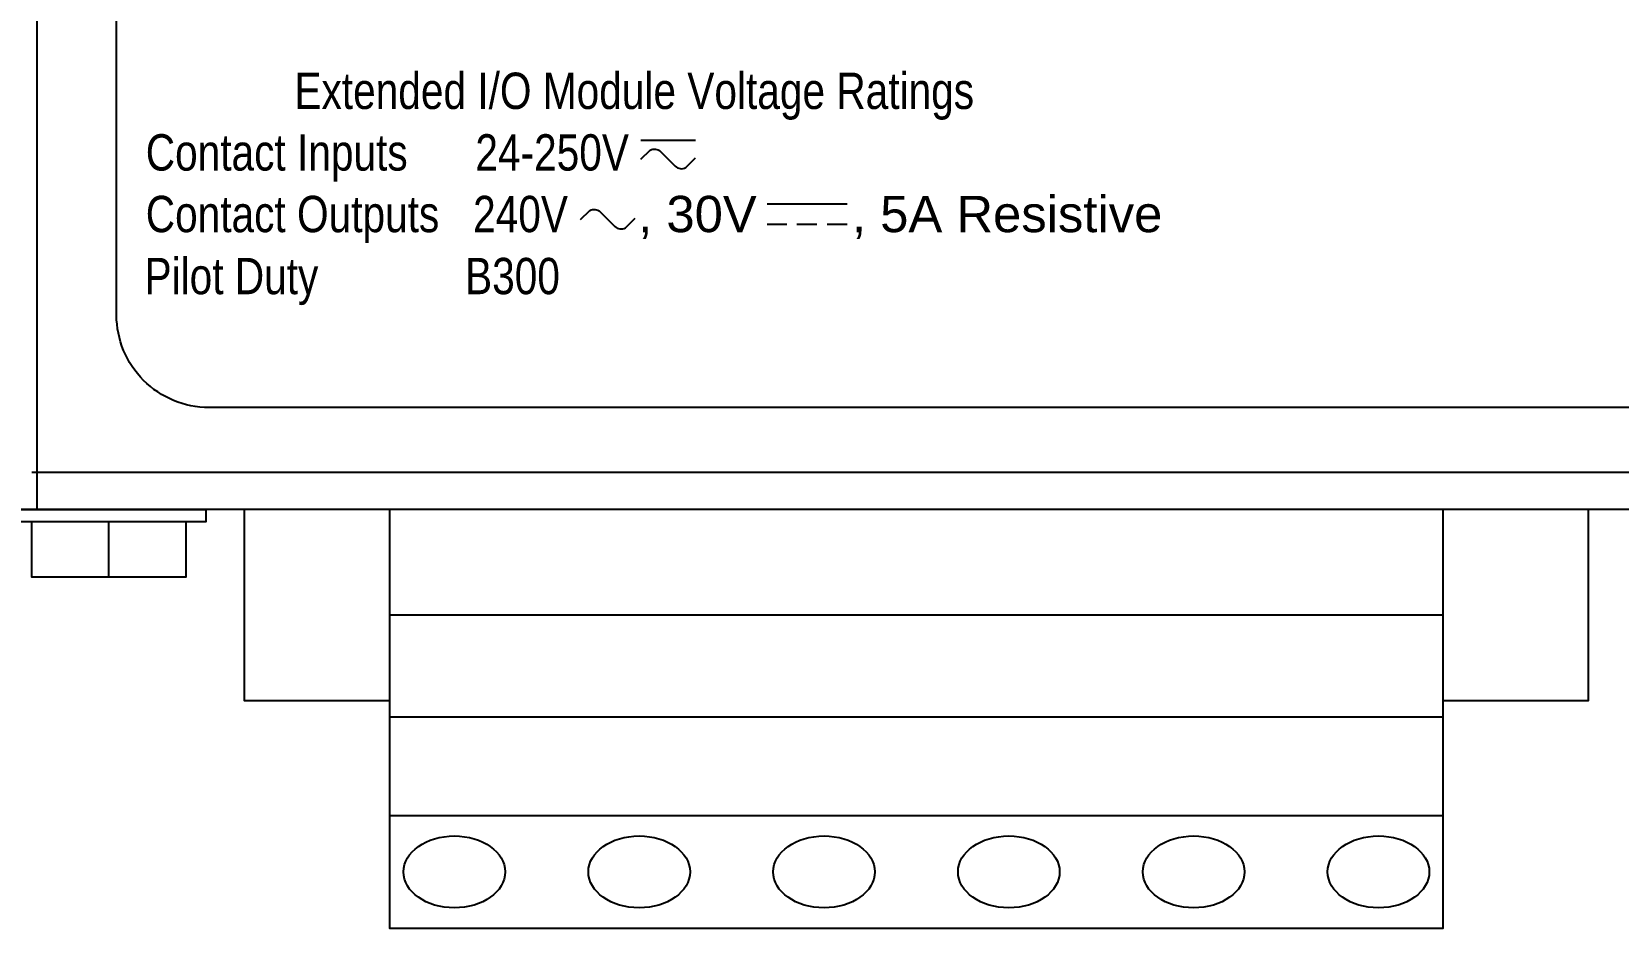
# Model space of a CAD drawing. Extents: x 1 to 47, y 1 to 35.
# Drawn here: x 39.665 to 42.24, y 19.563 to 21.019 of the extents above; entities that cross this region are included whole.
import ezdxf

# ---------------------------------------------------------------- set-up
doc = ezdxf.new("R2010")
doc.units = 0
doc.header["$MEASUREMENT"] = 0
for name, color, linetype in [('10_00______DWG_', 7, 'CONTINUOUS'), ('9_02__1__21_UNIVERSAL_BINA', 7, 'CONTINUOUS'), ('9_03__2__42_UNIVERSAL_BINA', 7, 'CONTINUOUS'), ('9_04__3__63_UNIVERSAL_BINA', 7, 'CONTINUOUS'), ('9_05__4__84_UNIVERSAL_BINA', 7, 'CONTINUOUS'), ('9_06__5__21_UNIVERSAL_BINA', 7, 'CONTINUOUS'), ('9_07__6__21_UNIVERSAL_BINA', 7, 'CONTINUOUS'), ('9_08__7__21_UNIVERSAL_BINA', 7, 'CONTINUOUS'), ('9_09__8__42_UNIVERSAL_BINA', 7, 'CONTINUOUS'), ('9_10__9__42_UNIVERSAL_BINA', 7, 'CONTINUOUS'), ('9_11__A__63_UNIVERSAL_BINA', 7, 'CONTINUOUS'), ('9_12__B__12_ELECTROMECHANI', 7, 'CONTINUOUS'), ('9_13__C__24_ELECTROMECHANI', 7, 'CONTINUOUS'), ('9_14__D__36_ELECTROMECHANI', 7, 'CONTINUOUS'), ('9_15__E__48_ELECTROMECHANI', 7, 'CONTINUOUS')]:
    doc.layers.add(name, color=color, linetype=linetype)
doc.styles.add('ARIAL', font='arial.ttf')

msp = doc.modelspace()

# ---------------------------------------------------------------- linework, layer by layer
at = {"layer": '10_00______DWG_'}
for points in [[(39.6244, 25.3592), (44.7822, 25.3592), (44.7822, 20.2432), (39.6326, 20.2432)], [(39.674, 20.2432), (39.674, 25.3592)], [(44.7822, 20.3032), (39.665, 20.3032)], [(40.01, 20.2432), (40.01, 19.9332), (40.246, 19.9332)], [(40.246, 20.2432), (40.246, 19.5632), (41.956, 19.5632), (41.956, 20.2432)], [(41.956, 19.9332), (42.192, 19.9332), (42.192, 20.2432)], [(39.9151, 20.2232), (39.9151, 20.1332), (39.6651, 20.1332), (39.6651, 20.2232)], [(39.7901, 20.1332), (39.7901, 20.2232)], [(40.246, 20.0722), (41.956, 20.0722)], [(40.246, 19.9062), (41.956, 19.9062)], [(40.246, 19.7462), (41.956, 19.7462)]]:
    msp.add_lwpolyline(points, dxfattribs=at)
msp.add_lwpolyline([(39.6326, 20.2432), (39.9476, 20.2432), (39.9476, 20.2232), (39.6326, 20.2232)], close=True, dxfattribs=at)
for centre in [(40.351, 19.6547), (40.651, 19.6547), (40.951, 19.6547), (41.251, 19.6547), (41.551, 19.6547), (41.851, 19.6547)]:
    msp.add_ellipse(centre, major_axis=(0.0825, 0), ratio=0.707107, dxfattribs=at)
at = {"layer": '9_02__1__21_UNIVERSAL_BINA'}
msp.add_lwpolyline([(39.9527, 24.8586), (44.2181, 24.8586, -0.414214), (44.3681, 24.7086), (44.3681, 20.5586, -0.414214), (44.2181, 20.4086), (39.9527, 20.4086, -0.414214), (39.8027, 20.5586), (39.8027, 24.7086, -0.414214)], format="xyb", close=True, dxfattribs=at)
for points in [[(40.6537, 20.8425), (40.7423, 20.8425)], [(40.8585, 20.7394), (40.9886, 20.7394)], [(40.8909, 20.7056), (40.8585, 20.7056)], [(40.9396, 20.7056), (40.9071, 20.7056)], [(40.9885, 20.7056), (40.9561, 20.7056)]]:
    msp.add_lwpolyline(points, dxfattribs=at)
for points in [[(40.6537, 20.8116), (40.6687, 20.8263, -0.328455), (40.6857, 20.8241), (40.7095, 20.8004, 0.339292), (40.7266, 20.7982), (40.7423, 20.8137)], [(40.5559, 20.7137), (40.5709, 20.7284, -0.328455), (40.5879, 20.7262), (40.6117, 20.7025, 0.339292), (40.6287, 20.7003), (40.6445, 20.7158)]]:
    msp.add_lwpolyline(points, format="xyb", dxfattribs=at)
at = {"layer": '9_03__2__42_UNIVERSAL_BINA'}
msp.add_lwpolyline([(39.9527, 24.8586), (44.2181, 24.8586, -0.414214), (44.3681, 24.7086), (44.3681, 20.5586, -0.414214), (44.2181, 20.4086), (39.9527, 20.4086, -0.414214), (39.8027, 20.5586), (39.8027, 24.7086, -0.414214)], format="xyb", close=True, dxfattribs=at)
for points in [[(40.6537, 20.8425), (40.7423, 20.8425)], [(40.8585, 20.7394), (40.9886, 20.7394)], [(40.8909, 20.7056), (40.8585, 20.7056)], [(40.9396, 20.7056), (40.9071, 20.7056)], [(40.9885, 20.7056), (40.9561, 20.7056)]]:
    msp.add_lwpolyline(points, dxfattribs=at)
for points in [[(40.6537, 20.8116), (40.6687, 20.8263, -0.328455), (40.6857, 20.8241), (40.7095, 20.8004, 0.339292), (40.7266, 20.7982), (40.7423, 20.8137)], [(40.5559, 20.7137), (40.5709, 20.7284, -0.328455), (40.5879, 20.7262), (40.6117, 20.7025, 0.339292), (40.6287, 20.7003), (40.6445, 20.7158)]]:
    msp.add_lwpolyline(points, format="xyb", dxfattribs=at)
at = {"layer": '9_04__3__63_UNIVERSAL_BINA'}
msp.add_lwpolyline([(39.9527, 24.8586), (44.2181, 24.8586, -0.414214), (44.3681, 24.7086), (44.3681, 20.5586, -0.414214), (44.2181, 20.4086), (39.9527, 20.4086, -0.414214), (39.8027, 20.5586), (39.8027, 24.7086, -0.414214)], format="xyb", close=True, dxfattribs=at)
for points in [[(40.6537, 20.8425), (40.7423, 20.8425)], [(40.8585, 20.7394), (40.9886, 20.7394)], [(40.8909, 20.7056), (40.8585, 20.7056)], [(40.9396, 20.7056), (40.9071, 20.7056)], [(40.9885, 20.7056), (40.9561, 20.7056)]]:
    msp.add_lwpolyline(points, dxfattribs=at)
for points in [[(40.6537, 20.8116), (40.6687, 20.8263, -0.328455), (40.6857, 20.8241), (40.7095, 20.8004, 0.339292), (40.7266, 20.7982), (40.7423, 20.8137)], [(40.5559, 20.7137), (40.5709, 20.7284, -0.328455), (40.5879, 20.7262), (40.6117, 20.7025, 0.339292), (40.6287, 20.7003), (40.6445, 20.7158)]]:
    msp.add_lwpolyline(points, format="xyb", dxfattribs=at)
at = {"layer": '9_05__4__84_UNIVERSAL_BINA'}
msp.add_lwpolyline([(39.9527, 24.8586), (44.2181, 24.8586, -0.414214), (44.3681, 24.7086), (44.3681, 20.5586, -0.414214), (44.2181, 20.4086), (39.9527, 20.4086, -0.414214), (39.8027, 20.5586), (39.8027, 24.7086, -0.414214)], format="xyb", close=True, dxfattribs=at)
for points in [[(40.6537, 20.8425), (40.7423, 20.8425)], [(40.8585, 20.7394), (40.9886, 20.7394)], [(40.8909, 20.7056), (40.8585, 20.7056)], [(40.9396, 20.7056), (40.9071, 20.7056)], [(40.9885, 20.7056), (40.9561, 20.7056)]]:
    msp.add_lwpolyline(points, dxfattribs=at)
for points in [[(40.6537, 20.8116), (40.6687, 20.8263, -0.328455), (40.6857, 20.8241), (40.7095, 20.8004, 0.339292), (40.7266, 20.7982), (40.7423, 20.8137)], [(40.5559, 20.7137), (40.5709, 20.7284, -0.328455), (40.5879, 20.7262), (40.6117, 20.7025, 0.339292), (40.6287, 20.7003), (40.6445, 20.7158)]]:
    msp.add_lwpolyline(points, format="xyb", dxfattribs=at)
at = {"layer": '9_06__5__21_UNIVERSAL_BINA'}
msp.add_lwpolyline([(39.9527, 24.8586), (44.2181, 24.8586, -0.414214), (44.3681, 24.7086), (44.3681, 20.5586, -0.414214), (44.2181, 20.4086), (39.9527, 20.4086, -0.414214), (39.8027, 20.5586), (39.8027, 24.7086, -0.414214)], format="xyb", close=True, dxfattribs=at)
for points in [[(40.6537, 20.8425), (40.7423, 20.8425)], [(40.8585, 20.7394), (40.9886, 20.7394)], [(40.8909, 20.7056), (40.8585, 20.7056)], [(40.9396, 20.7056), (40.9071, 20.7056)], [(40.9885, 20.7056), (40.9561, 20.7056)]]:
    msp.add_lwpolyline(points, dxfattribs=at)
for points in [[(40.6537, 20.8116), (40.6687, 20.8263, -0.328455), (40.6857, 20.8241), (40.7095, 20.8004, 0.339292), (40.7266, 20.7982), (40.7423, 20.8137)], [(40.5559, 20.7137), (40.5709, 20.7284, -0.328455), (40.5879, 20.7262), (40.6117, 20.7025, 0.339292), (40.6287, 20.7003), (40.6445, 20.7158)]]:
    msp.add_lwpolyline(points, format="xyb", dxfattribs=at)
at = {"layer": '9_07__6__21_UNIVERSAL_BINA'}
msp.add_lwpolyline([(39.9527, 24.8586), (44.2181, 24.8586, -0.414214), (44.3681, 24.7086), (44.3681, 20.5586, -0.414214), (44.2181, 20.4086), (39.9527, 20.4086, -0.414214), (39.8027, 20.5586), (39.8027, 24.7086, -0.414214)], format="xyb", close=True, dxfattribs=at)
for points in [[(40.6537, 20.8425), (40.7423, 20.8425)], [(40.8585, 20.7394), (40.9886, 20.7394)], [(40.8909, 20.7056), (40.8585, 20.7056)], [(40.9396, 20.7056), (40.9071, 20.7056)], [(40.9885, 20.7056), (40.9561, 20.7056)]]:
    msp.add_lwpolyline(points, dxfattribs=at)
for points in [[(40.6537, 20.8116), (40.6687, 20.8263, -0.328455), (40.6857, 20.8241), (40.7095, 20.8004, 0.339292), (40.7266, 20.7982), (40.7423, 20.8137)], [(40.5559, 20.7137), (40.5709, 20.7284, -0.328455), (40.5879, 20.7262), (40.6117, 20.7025, 0.339292), (40.6287, 20.7003), (40.6445, 20.7158)]]:
    msp.add_lwpolyline(points, format="xyb", dxfattribs=at)
at = {"layer": '9_08__7__21_UNIVERSAL_BINA'}
msp.add_lwpolyline([(39.9527, 24.8586), (44.2181, 24.8586, -0.414214), (44.3681, 24.7086), (44.3681, 20.5586, -0.414214), (44.2181, 20.4086), (39.9527, 20.4086, -0.414214), (39.8027, 20.5586), (39.8027, 24.7086, -0.414214)], format="xyb", close=True, dxfattribs=at)
for points in [[(40.6537, 20.8425), (40.7423, 20.8425)], [(40.8585, 20.7394), (40.9886, 20.7394)], [(40.8909, 20.7056), (40.8585, 20.7056)], [(40.9396, 20.7056), (40.9071, 20.7056)], [(40.9885, 20.7056), (40.9561, 20.7056)]]:
    msp.add_lwpolyline(points, dxfattribs=at)
for points in [[(40.6537, 20.8116), (40.6687, 20.8263, -0.328455), (40.6857, 20.8241), (40.7095, 20.8004, 0.339292), (40.7266, 20.7982), (40.7423, 20.8137)], [(40.5559, 20.7137), (40.5709, 20.7284, -0.328455), (40.5879, 20.7262), (40.6117, 20.7025, 0.339292), (40.6287, 20.7003), (40.6445, 20.7158)]]:
    msp.add_lwpolyline(points, format="xyb", dxfattribs=at)
at = {"layer": '9_09__8__42_UNIVERSAL_BINA'}
msp.add_lwpolyline([(39.9527, 24.8586), (44.2181, 24.8586, -0.414214), (44.3681, 24.7086), (44.3681, 20.5586, -0.414214), (44.2181, 20.4086), (39.9527, 20.4086, -0.414214), (39.8027, 20.5586), (39.8027, 24.7086, -0.414214)], format="xyb", close=True, dxfattribs=at)
for points in [[(40.6537, 20.8425), (40.7423, 20.8425)], [(40.8585, 20.7394), (40.9886, 20.7394)], [(40.8909, 20.7056), (40.8585, 20.7056)], [(40.9396, 20.7056), (40.9071, 20.7056)], [(40.9885, 20.7056), (40.9561, 20.7056)]]:
    msp.add_lwpolyline(points, dxfattribs=at)
for points in [[(40.6537, 20.8116), (40.6687, 20.8263, -0.328455), (40.6857, 20.8241), (40.7095, 20.8004, 0.339292), (40.7266, 20.7982), (40.7423, 20.8137)], [(40.5559, 20.7137), (40.5709, 20.7284, -0.328455), (40.5879, 20.7262), (40.6117, 20.7025, 0.339292), (40.6287, 20.7003), (40.6445, 20.7158)]]:
    msp.add_lwpolyline(points, format="xyb", dxfattribs=at)
at = {"layer": '9_10__9__42_UNIVERSAL_BINA'}
msp.add_lwpolyline([(39.9527, 24.8586), (44.2181, 24.8586, -0.414214), (44.3681, 24.7086), (44.3681, 20.5586, -0.414214), (44.2181, 20.4086), (39.9527, 20.4086, -0.414214), (39.8027, 20.5586), (39.8027, 24.7086, -0.414214)], format="xyb", close=True, dxfattribs=at)
for points in [[(40.6537, 20.8425), (40.7423, 20.8425)], [(40.8585, 20.7394), (40.9886, 20.7394)], [(40.8909, 20.7056), (40.8585, 20.7056)], [(40.9396, 20.7056), (40.9071, 20.7056)], [(40.9885, 20.7056), (40.9561, 20.7056)]]:
    msp.add_lwpolyline(points, dxfattribs=at)
for points in [[(40.6537, 20.8116), (40.6687, 20.8263, -0.328455), (40.6857, 20.8241), (40.7095, 20.8004, 0.339292), (40.7266, 20.7982), (40.7423, 20.8137)], [(40.5559, 20.7137), (40.5709, 20.7284, -0.328455), (40.5879, 20.7262), (40.6117, 20.7025, 0.339292), (40.6287, 20.7003), (40.6445, 20.7158)]]:
    msp.add_lwpolyline(points, format="xyb", dxfattribs=at)
at = {"layer": '9_11__A__63_UNIVERSAL_BINA'}
msp.add_lwpolyline([(39.9527, 24.8586), (44.2181, 24.8586, -0.414214), (44.3681, 24.7086), (44.3681, 20.5586, -0.414214), (44.2181, 20.4086), (39.9527, 20.4086, -0.414214), (39.8027, 20.5586), (39.8027, 24.7086, -0.414214)], format="xyb", close=True, dxfattribs=at)
for points in [[(40.6537, 20.8425), (40.7423, 20.8425)], [(40.8585, 20.7394), (40.9886, 20.7394)], [(40.8909, 20.7056), (40.8585, 20.7056)], [(40.9396, 20.7056), (40.9071, 20.7056)], [(40.9885, 20.7056), (40.9561, 20.7056)]]:
    msp.add_lwpolyline(points, dxfattribs=at)
for points in [[(40.6537, 20.8116), (40.6687, 20.8263, -0.328455), (40.6857, 20.8241), (40.7095, 20.8004, 0.339292), (40.7266, 20.7982), (40.7423, 20.8137)], [(40.5559, 20.7137), (40.5709, 20.7284, -0.328455), (40.5879, 20.7262), (40.6117, 20.7025, 0.339292), (40.6287, 20.7003), (40.6445, 20.7158)]]:
    msp.add_lwpolyline(points, format="xyb", dxfattribs=at)
at = {"layer": '9_12__B__12_ELECTROMECHANI'}
msp.add_lwpolyline([(39.9527, 24.8586), (44.2181, 24.8586, -0.414214), (44.3681, 24.7086), (44.3681, 20.5586, -0.414214), (44.2181, 20.4086), (39.9527, 20.4086, -0.414214), (39.8027, 20.5586), (39.8027, 24.7086, -0.414214)], format="xyb", close=True, dxfattribs=at)
for points in [[(40.6537, 20.8425), (40.7423, 20.8425)], [(40.8585, 20.7394), (40.9886, 20.7394)], [(40.8909, 20.7056), (40.8585, 20.7056)], [(40.9396, 20.7056), (40.9071, 20.7056)], [(40.9885, 20.7056), (40.9561, 20.7056)]]:
    msp.add_lwpolyline(points, dxfattribs=at)
for points in [[(40.6537, 20.8116), (40.6687, 20.8263, -0.328455), (40.6857, 20.8241), (40.7095, 20.8004, 0.339292), (40.7266, 20.7982), (40.7423, 20.8137)], [(40.5559, 20.7137), (40.5709, 20.7284, -0.328455), (40.5879, 20.7262), (40.6117, 20.7025, 0.339292), (40.6287, 20.7003), (40.6445, 20.7158)]]:
    msp.add_lwpolyline(points, format="xyb", dxfattribs=at)
at = {"layer": '9_13__C__24_ELECTROMECHANI'}
msp.add_lwpolyline([(39.9527, 24.8586), (44.2181, 24.8586, -0.414214), (44.3681, 24.7086), (44.3681, 20.5586, -0.414214), (44.2181, 20.4086), (39.9527, 20.4086, -0.414214), (39.8027, 20.5586), (39.8027, 24.7086, -0.414214)], format="xyb", close=True, dxfattribs=at)
for points in [[(40.6537, 20.8425), (40.7423, 20.8425)], [(40.8585, 20.7394), (40.9886, 20.7394)], [(40.8909, 20.7056), (40.8585, 20.7056)], [(40.9396, 20.7056), (40.9071, 20.7056)], [(40.9885, 20.7056), (40.9561, 20.7056)]]:
    msp.add_lwpolyline(points, dxfattribs=at)
for points in [[(40.6537, 20.8116), (40.6687, 20.8263, -0.328455), (40.6857, 20.8241), (40.7095, 20.8004, 0.339292), (40.7266, 20.7982), (40.7423, 20.8137)], [(40.5559, 20.7137), (40.5709, 20.7284, -0.328455), (40.5879, 20.7262), (40.6117, 20.7025, 0.339292), (40.6287, 20.7003), (40.6445, 20.7158)]]:
    msp.add_lwpolyline(points, format="xyb", dxfattribs=at)
at = {"layer": '9_14__D__36_ELECTROMECHANI'}
msp.add_lwpolyline([(39.9527, 24.8586), (44.2181, 24.8586, -0.414214), (44.3681, 24.7086), (44.3681, 20.5586, -0.414214), (44.2181, 20.4086), (39.9527, 20.4086, -0.414214), (39.8027, 20.5586), (39.8027, 24.7086, -0.414214)], format="xyb", close=True, dxfattribs=at)
for points in [[(40.6537, 20.8425), (40.7423, 20.8425)], [(40.8585, 20.7394), (40.9886, 20.7394)], [(40.8909, 20.7056), (40.8585, 20.7056)], [(40.9396, 20.7056), (40.9071, 20.7056)], [(40.9885, 20.7056), (40.9561, 20.7056)]]:
    msp.add_lwpolyline(points, dxfattribs=at)
for points in [[(40.6537, 20.8116), (40.6687, 20.8263, -0.328455), (40.6857, 20.8241), (40.7095, 20.8004, 0.339292), (40.7266, 20.7982), (40.7423, 20.8137)], [(40.5559, 20.7137), (40.5709, 20.7284, -0.328455), (40.5879, 20.7262), (40.6117, 20.7025, 0.339292), (40.6287, 20.7003), (40.6445, 20.7158)]]:
    msp.add_lwpolyline(points, format="xyb", dxfattribs=at)
at = {"layer": '9_15__E__48_ELECTROMECHANI'}
msp.add_lwpolyline([(39.9527, 24.8586), (44.2181, 24.8586, -0.414214), (44.3681, 24.7086), (44.3681, 20.5586, -0.414214), (44.2181, 20.4086), (39.9527, 20.4086, -0.414214), (39.8027, 20.5586), (39.8027, 24.7086, -0.414214)], format="xyb", close=True, dxfattribs=at)
for points in [[(40.6537, 20.8425), (40.7423, 20.8425)], [(40.8585, 20.7394), (40.9886, 20.7394)], [(40.8909, 20.7056), (40.8585, 20.7056)], [(40.9396, 20.7056), (40.9071, 20.7056)], [(40.9885, 20.7056), (40.9561, 20.7056)]]:
    msp.add_lwpolyline(points, dxfattribs=at)
for points in [[(40.6537, 20.8116), (40.6687, 20.8263, -0.328455), (40.6857, 20.8241), (40.7095, 20.8004, 0.339292), (40.7266, 20.7982), (40.7423, 20.8137)], [(40.5559, 20.7137), (40.5709, 20.7284, -0.328455), (40.5879, 20.7262), (40.6117, 20.7025, 0.339292), (40.6287, 20.7003), (40.6445, 20.7158)]]:
    msp.add_lwpolyline(points, format="xyb", dxfattribs=at)

# ---------------------------------------------------------------- texts
at = {"layer": '9_02__1__21_UNIVERSAL_BINA', "style": 'ARIAL', "width": 0.8}
for s, p in [('Extended I/O Module Voltage Ratings', (40.0914, 20.8932)), ('Contact Inputs      24-250V', (39.8501, 20.7932)), ('Contact Outputs   240V', (39.8501, 20.6932)), ('Pilot Duty             B300', (39.8481, 20.5925))]:
    msp.add_text(s, height=0.059, dxfattribs=at).set_placement(p)
at = {"layer": '9_02__1__21_UNIVERSAL_BINA', "style": 'ARIAL'}
for s, p in [(', 30V', (40.6494, 20.6932)), ('     , 5A Resistive', (40.8819, 20.6932))]:
    msp.add_text(s, height=0.059, dxfattribs=at).set_placement(p)
at = {"layer": '9_03__2__42_UNIVERSAL_BINA', "style": 'ARIAL', "width": 0.8}
for s, p in [('Extended I/O Module Voltage Ratings', (40.0914, 20.8932)), ('Contact Inputs      24-250V', (39.8501, 20.7932)), ('Contact Outputs   240V', (39.8501, 20.6932)), ('Pilot Duty             B300', (39.8481, 20.5925))]:
    msp.add_text(s, height=0.059, dxfattribs=at).set_placement(p)
at = {"layer": '9_03__2__42_UNIVERSAL_BINA', "style": 'ARIAL'}
for s, p in [(', 30V', (40.6494, 20.6932)), ('     , 5A Resistive', (40.8819, 20.6932))]:
    msp.add_text(s, height=0.059, dxfattribs=at).set_placement(p)
at = {"layer": '9_04__3__63_UNIVERSAL_BINA', "style": 'ARIAL', "width": 0.8}
for s, p in [('Extended I/O Module Voltage Ratings', (40.0914, 20.8932)), ('Contact Inputs      24-250V', (39.8501, 20.7932)), ('Contact Outputs   240V', (39.8501, 20.6932)), ('Pilot Duty             B300', (39.8481, 20.5925))]:
    msp.add_text(s, height=0.059, dxfattribs=at).set_placement(p)
at = {"layer": '9_04__3__63_UNIVERSAL_BINA', "style": 'ARIAL'}
for s, p in [(', 30V', (40.6494, 20.6932)), ('     , 5A Resistive', (40.8819, 20.6932))]:
    msp.add_text(s, height=0.059, dxfattribs=at).set_placement(p)
at = {"layer": '9_05__4__84_UNIVERSAL_BINA', "style": 'ARIAL', "width": 0.8}
for s, p in [('Extended I/O Module Voltage Ratings', (40.0914, 20.8932)), ('Contact Inputs      24-250V', (39.8501, 20.7932)), ('Contact Outputs   240V', (39.8501, 20.6932)), ('Pilot Duty             B300', (39.8481, 20.5925))]:
    msp.add_text(s, height=0.059, dxfattribs=at).set_placement(p)
at = {"layer": '9_05__4__84_UNIVERSAL_BINA', "style": 'ARIAL'}
for s, p in [(', 30V', (40.6494, 20.6932)), ('     , 5A Resistive', (40.8819, 20.6932))]:
    msp.add_text(s, height=0.059, dxfattribs=at).set_placement(p)
at = {"layer": '9_06__5__21_UNIVERSAL_BINA', "style": 'ARIAL', "width": 0.8}
for s, p in [('Extended I/O Module Voltage Ratings', (40.0914, 20.8932)), ('Contact Inputs      24-250V', (39.8501, 20.7932)), ('Contact Outputs   240V', (39.8501, 20.6932)), ('Pilot Duty             B300', (39.8481, 20.5925))]:
    msp.add_text(s, height=0.059, dxfattribs=at).set_placement(p)
at = {"layer": '9_06__5__21_UNIVERSAL_BINA', "style": 'ARIAL'}
for s, p in [(', 30V', (40.6494, 20.6932)), ('     , 5A Resistive', (40.8819, 20.6932))]:
    msp.add_text(s, height=0.059, dxfattribs=at).set_placement(p)
at = {"layer": '9_07__6__21_UNIVERSAL_BINA', "style": 'ARIAL', "width": 0.8}
for s, p in [('Extended I/O Module Voltage Ratings', (40.0914, 20.8932)), ('Contact Inputs      24-250V', (39.8501, 20.7932)), ('Contact Outputs   240V', (39.8501, 20.6932)), ('Pilot Duty             B300', (39.8481, 20.5925))]:
    msp.add_text(s, height=0.059, dxfattribs=at).set_placement(p)
at = {"layer": '9_07__6__21_UNIVERSAL_BINA', "style": 'ARIAL'}
for s, p in [(', 30V', (40.6494, 20.6932)), ('     , 5A Resistive', (40.8819, 20.6932))]:
    msp.add_text(s, height=0.059, dxfattribs=at).set_placement(p)
at = {"layer": '9_08__7__21_UNIVERSAL_BINA', "style": 'ARIAL', "width": 0.8}
for s, p in [('Extended I/O Module Voltage Ratings', (40.0914, 20.8932)), ('Contact Inputs      24-250V', (39.8501, 20.7932)), ('Contact Outputs   240V', (39.8501, 20.6932)), ('Pilot Duty             B300', (39.8481, 20.5925))]:
    msp.add_text(s, height=0.059, dxfattribs=at).set_placement(p)
at = {"layer": '9_08__7__21_UNIVERSAL_BINA', "style": 'ARIAL'}
for s, p in [(', 30V', (40.6494, 20.6932)), ('     , 5A Resistive', (40.8819, 20.6932))]:
    msp.add_text(s, height=0.059, dxfattribs=at).set_placement(p)
at = {"layer": '9_09__8__42_UNIVERSAL_BINA', "style": 'ARIAL', "width": 0.8}
for s, p in [('Extended I/O Module Voltage Ratings', (40.0914, 20.8932)), ('Contact Inputs      24-250V', (39.8501, 20.7932)), ('Contact Outputs   240V', (39.8501, 20.6932)), ('Pilot Duty             B300', (39.8481, 20.5925))]:
    msp.add_text(s, height=0.059, dxfattribs=at).set_placement(p)
at = {"layer": '9_09__8__42_UNIVERSAL_BINA', "style": 'ARIAL'}
for s, p in [(', 30V', (40.6494, 20.6932)), ('     , 5A Resistive', (40.8819, 20.6932))]:
    msp.add_text(s, height=0.059, dxfattribs=at).set_placement(p)
at = {"layer": '9_10__9__42_UNIVERSAL_BINA', "style": 'ARIAL', "width": 0.8}
for s, p in [('Extended I/O Module Voltage Ratings', (40.0914, 20.8932)), ('Contact Inputs      24-250V', (39.8501, 20.7932)), ('Contact Outputs   240V', (39.8501, 20.6932)), ('Pilot Duty             B300', (39.8481, 20.5925))]:
    msp.add_text(s, height=0.059, dxfattribs=at).set_placement(p)
at = {"layer": '9_10__9__42_UNIVERSAL_BINA', "style": 'ARIAL'}
for s, p in [(', 30V', (40.6494, 20.6932)), ('     , 5A Resistive', (40.8819, 20.6932))]:
    msp.add_text(s, height=0.059, dxfattribs=at).set_placement(p)
at = {"layer": '9_11__A__63_UNIVERSAL_BINA', "style": 'ARIAL', "width": 0.8}
for s, p in [('Extended I/O Module Voltage Ratings', (40.0914, 20.8932)), ('Contact Inputs      24-250V', (39.8501, 20.7932)), ('Contact Outputs   240V', (39.8501, 20.6932)), ('Pilot Duty             B300', (39.8481, 20.5925))]:
    msp.add_text(s, height=0.059, dxfattribs=at).set_placement(p)
at = {"layer": '9_11__A__63_UNIVERSAL_BINA', "style": 'ARIAL'}
for s, p in [(', 30V', (40.6494, 20.6932)), ('     , 5A Resistive', (40.8819, 20.6932))]:
    msp.add_text(s, height=0.059, dxfattribs=at).set_placement(p)
at = {"layer": '9_12__B__12_ELECTROMECHANI', "style": 'ARIAL', "width": 0.8}
for s, p in [('Extended I/O Module Voltage Ratings', (40.0914, 20.8932)), ('Contact Inputs      24-250V', (39.8501, 20.7932)), ('Contact Outputs   240V', (39.8501, 20.6932)), ('Pilot Duty             B300', (39.8481, 20.5925))]:
    msp.add_text(s, height=0.059, dxfattribs=at).set_placement(p)
at = {"layer": '9_12__B__12_ELECTROMECHANI', "style": 'ARIAL'}
for s, p in [(', 30V', (40.6494, 20.6932)), ('     , 5A Resistive', (40.8819, 20.6932))]:
    msp.add_text(s, height=0.059, dxfattribs=at).set_placement(p)
at = {"layer": '9_13__C__24_ELECTROMECHANI', "style": 'ARIAL', "width": 0.8}
for s, p in [('Extended I/O Module Voltage Ratings', (40.0914, 20.8932)), ('Contact Inputs      24-250V', (39.8501, 20.7932)), ('Contact Outputs   240V', (39.8501, 20.6932)), ('Pilot Duty             B300', (39.8481, 20.5925))]:
    msp.add_text(s, height=0.059, dxfattribs=at).set_placement(p)
at = {"layer": '9_13__C__24_ELECTROMECHANI', "style": 'ARIAL'}
for s, p in [(', 30V', (40.6494, 20.6932)), ('     , 5A Resistive', (40.8819, 20.6932))]:
    msp.add_text(s, height=0.059, dxfattribs=at).set_placement(p)
at = {"layer": '9_14__D__36_ELECTROMECHANI', "style": 'ARIAL', "width": 0.8}
for s, p in [('Extended I/O Module Voltage Ratings', (40.0914, 20.8932)), ('Contact Inputs      24-250V', (39.8501, 20.7932)), ('Contact Outputs   240V', (39.8501, 20.6932)), ('Pilot Duty             B300', (39.8481, 20.5925))]:
    msp.add_text(s, height=0.059, dxfattribs=at).set_placement(p)
at = {"layer": '9_14__D__36_ELECTROMECHANI', "style": 'ARIAL'}
for s, p in [(', 30V', (40.6494, 20.6932)), ('     , 5A Resistive', (40.8819, 20.6932))]:
    msp.add_text(s, height=0.059, dxfattribs=at).set_placement(p)
at = {"layer": '9_15__E__48_ELECTROMECHANI', "style": 'ARIAL', "width": 0.8}
for s, p in [('Extended I/O Module Voltage Ratings', (40.0914, 20.8932)), ('Contact Inputs      24-250V', (39.8501, 20.7932)), ('Contact Outputs   240V', (39.8501, 20.6932)), ('Pilot Duty             B300', (39.8481, 20.5925))]:
    msp.add_text(s, height=0.059, dxfattribs=at).set_placement(p)
at = {"layer": '9_15__E__48_ELECTROMECHANI', "style": 'ARIAL'}
for s, p in [(', 30V', (40.6494, 20.6932)), ('     , 5A Resistive', (40.8819, 20.6932))]:
    msp.add_text(s, height=0.059, dxfattribs=at).set_placement(p)

doc.saveas('drawing.dxf')
